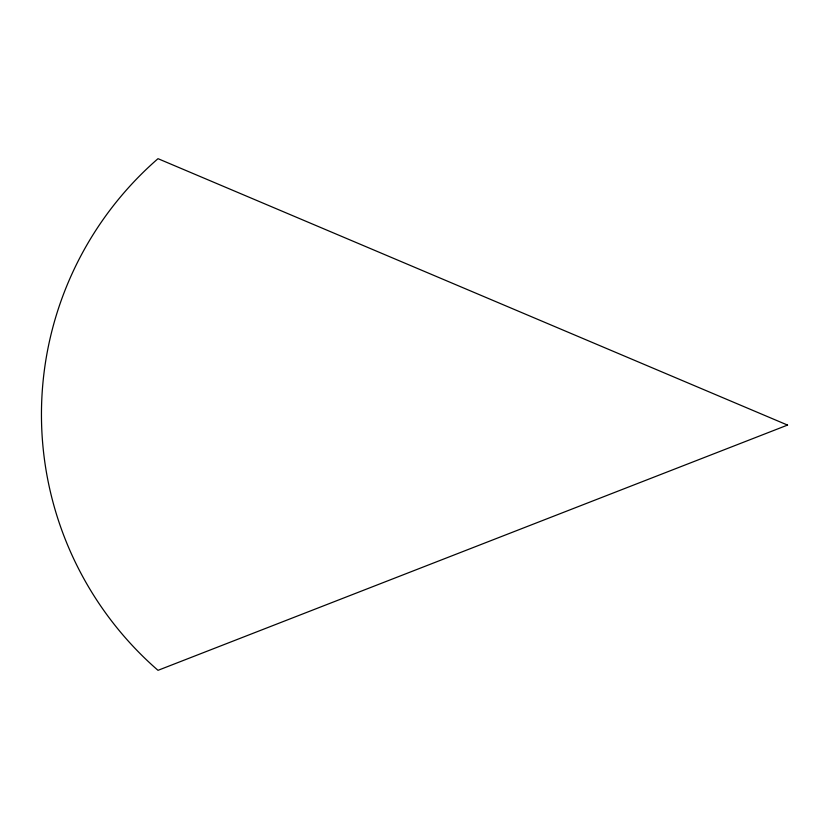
<?xml version="1.0" encoding="UTF-8"?>
<svg xmlns="http://www.w3.org/2000/svg" width="829" height="829" viewBox="0 0 829 829"><rect width="100%" height="100%" fill="white"/><g stroke="black" fill="none" stroke-linecap="round" stroke-linejoin="round"><path stroke-width="1.24" d="M787.55 425.08L158.007 670.329A339.04 339.04 0 0 1 158.007 158.671L787.55 425.08"/></g></svg>
